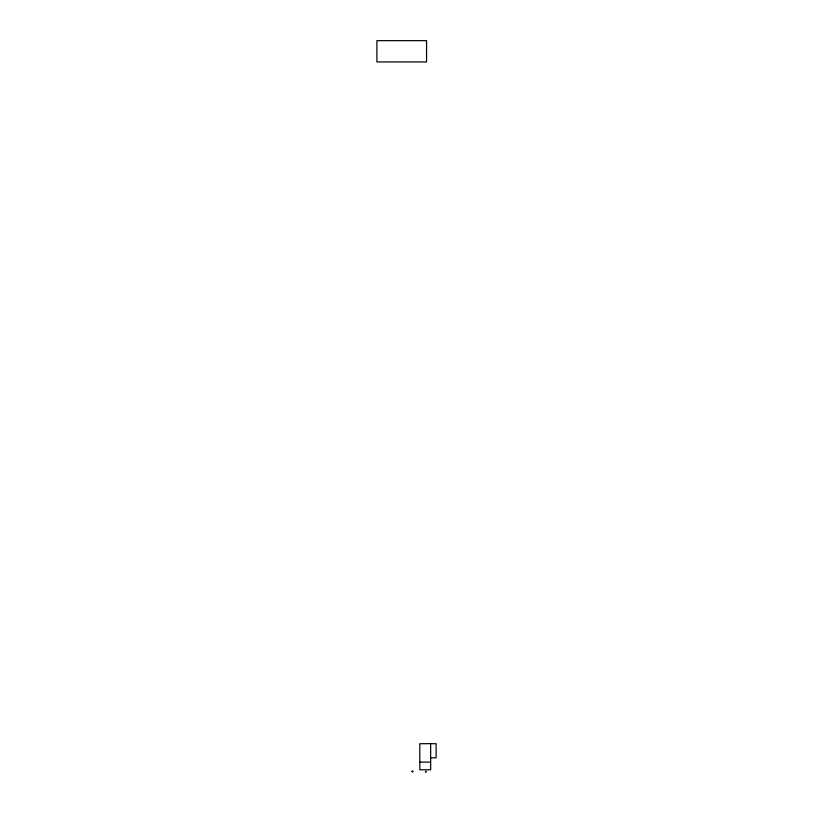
<?xml version="1.0" encoding="UTF-8"?>
<svg xmlns="http://www.w3.org/2000/svg" width="813" height="813" viewBox="0 0 813 813"><rect width="100%" height="100%" fill="white"/><g stroke="black" fill="none" stroke-linecap="round" stroke-linejoin="round"><path stroke-width="1.22" d="M425.423 771.324L425.799 772.35L426.205 771.354M430.646 757.838L436.114 757.838L436.114 743.692L419.803 743.692L419.813 769.769L430.646 769.769L430.646 743.692M419.803 762.106L430.646 762.106M412.008 771.456C413.268 773.458 413.319 769.484 412.008 771.456M426.561 40.65L376.886 40.65L376.886 61.94L426.561 61.94L426.561 40.65"/></g></svg>
